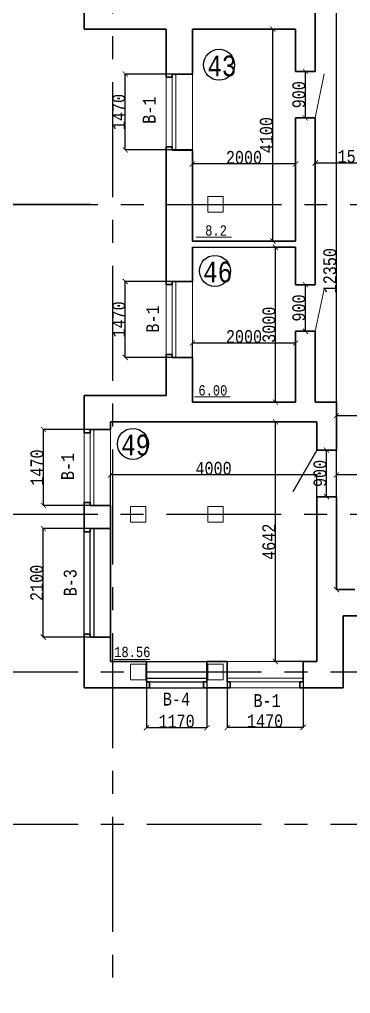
# Model space of a CAD drawing. Header units: millimetres. Extents: x -689206 to 4969298, y -1019800 to 703299.
# Drawn here: x 270572 to 276988, y -82380 to -63522 of the extents above; entities that cross this region are included whole.
import ezdxf

# ---------------------------------------------------------------- set-up
doc = ezdxf.new("R2010")
doc.units = ezdxf.units.MM
doc.linetypes.add('JIS_02_4.0', pattern=[5.5, 4, -1.5])
doc.linetypes.add('осеваяX2', pattern=[101.6, 63.5, -12.7, 12.7, -12.7])
for name, color, linetype, lineweight in [('несущие', 7, 'Continuous', 30), ('ОКНА', 250, 'Continuous', 20), ('ПЕРЕГОРОДКИ', 252, 'Continuous', 9), ('РАЗМЕРЫ', 7, 'Continuous', 9), ('сваи', 7, 'JIS_02_4.0', 30), ('стены', 7, 'Continuous', 20)]:
    doc.layers.add(name, color=color, linetype=linetype, lineweight=lineweight)
doc.layers.add('четотам', color=7, linetype='Continuous')
doc.styles.add('Аннотативный', font='isocteur.ttf', dxfattribs={"width": 0.7, "height": 250})
doc.dimstyles.new('Аннотативный', dxfattribs={"dimscale": 0, "dimtxt": 250, "dimasz": 100, "dimexe": 1.25, "dimexo": 0.625, "dimtad": 1, "dimdec": 0, "dimtxsty": 'Аннотативный', "dimblk": 'ARCHTICK', "dimcen": 2.5, "dimadec": 0, "dimazin": 0, "dimtfac": 1, "dimtdec": 0, "dimtmove": 0, "dimatfit": 3, "dimfxl": 1, "dimarcsym": 0})

# ---------------------------------------------------------------- blocks, each defined once
blk = doc.blocks.new('_ArchTick')
at = {"color": 0, "linetype": 'ByBlock', "const_width": 0.15}
blk.add_lwpolyline([(-0.5, -0.5), (0.5, 0.5)], dxfattribs=at)
blk = doc.blocks.new('*D919')
at = {"layer": 'Defpoints', "color": 0, "lineweight": 30, "transparency": 16777216}
for p in [(275533, -67932), (275923, -67932), (275923, -70932)]:
    blk.add_point(p, dxfattribs=at)
at = {"layer": 'стены', "color": 0, "lineweight": -2, "transparency": 16777216}
for p, q in [((275922, -67932), (275532, -67932)), ((275533, -70932), (275533, -67932)), ((275922, -70932), (275532, -70932))]:
    blk.add_line(p, q, dxfattribs=at)
at = {"layer": 'стены', "color": 0, "lineweight": -2, "transparency": 16777216, "xscale": 100, "yscale": 100, "zscale": 100}
for p, rotation in [((275533, -67932), 90), ((275533, -70932), 270)]:
    blk.add_blockref('_ArchTick', p, dxfattribs=dict(at, rotation=rotation))
at = {"layer": 'стены', "color": 0, "lineweight": 13, "transparency": 16777216, "insert": (275408, -69432), "char_height": 250, "attachment_point": 5, "rotation": 90, "style": 'Аннотативный'}
blk.add_mtext('3000', dxfattribs=at)
blk = doc.blocks.new('*D971')
at = {"layer": 'Defpoints', "color": 0, "lineweight": 30, "transparency": 16777216}
for p in [(275483, -63712), (275923, -63712), (275923, -67812)]:
    blk.add_point(p, dxfattribs=at)
at = {"layer": 'стены', "color": 0, "lineweight": -2, "transparency": 16777216}
for p, q in [((275922, -63712), (275481, -63712)), ((275483, -67812), (275483, -63712)), ((275922, -67812), (275481, -67812))]:
    blk.add_line(p, q, dxfattribs=at)
at = {"layer": 'стены', "color": 0, "lineweight": -2, "transparency": 16777216, "xscale": 100, "yscale": 100, "zscale": 100}
for p, rotation in [((275483, -63712), 90), ((275483, -67812), 270)]:
    blk.add_blockref('_ArchTick', p, dxfattribs=dict(at, rotation=rotation))
at = {"layer": 'стены', "color": 0, "lineweight": 13, "transparency": 16777216, "insert": (275357, -65762), "char_height": 250, "attachment_point": 5, "rotation": 90, "style": 'Аннотативный'}
blk.add_mtext('4100', dxfattribs=at)
blk = doc.blocks.new('*D972')
at = {"layer": 'Defpoints', "color": 0, "lineweight": 30, "transparency": 16777216}
for p in [(273923, -66320), (273923, -67812), (275923, -67812)]:
    blk.add_point(p, dxfattribs=at)
at = {"layer": 'стены', "color": 0, "lineweight": -2, "transparency": 16777216}
for p, q in [((273923, -67812), (273923, -66319)), ((275923, -66320), (273923, -66320)), ((275923, -67812), (275923, -66319))]:
    blk.add_line(p, q, dxfattribs=at)
at = {"layer": 'стены', "color": 0, "lineweight": -2, "transparency": 16777216, "xscale": 100, "yscale": 100, "zscale": 100, "rotation": 180}
blk.add_blockref('_ArchTick', (273923, -66320), dxfattribs=at)
at = {"layer": 'стены', "color": 0, "lineweight": -2, "transparency": 16777216, "xscale": 100, "yscale": 100, "zscale": 100}
blk.add_blockref('_ArchTick', (275923, -66320), dxfattribs=at)
at = {"layer": 'стены', "color": 0, "lineweight": 13, "transparency": 16777216, "insert": (274923, -66194), "char_height": 250, "attachment_point": 5, "style": 'Аннотативный'}
blk.add_mtext('2000', dxfattribs=at)
blk = doc.blocks.new('*D973')
at = {"layer": 'Defpoints', "color": 0, "lineweight": 30, "transparency": 16777216}
for p in [(276303, -66301), (276303, -67672), (277873, -67672)]:
    blk.add_point(p, dxfattribs=at)
at = {"layer": 'стены', "color": 0, "lineweight": -2, "transparency": 16777216}
for p, q in [((276303, -67672), (276303, -66299)), ((277873, -66301), (276303, -66301)), ((277873, -67672), (277873, -66299))]:
    blk.add_line(p, q, dxfattribs=at)
at = {"layer": 'стены', "color": 0, "lineweight": -2, "transparency": 16777216, "xscale": 100, "yscale": 100, "zscale": 100, "rotation": 180}
blk.add_blockref('_ArchTick', (276303, -66301), dxfattribs=at)
at = {"layer": 'стены', "color": 0, "lineweight": -2, "transparency": 16777216, "xscale": 100, "yscale": 100, "zscale": 100}
blk.add_blockref('_ArchTick', (277873, -66301), dxfattribs=at)
at = {"layer": 'стены', "color": 0, "lineweight": 13, "transparency": 16777216, "insert": (277088, -66175), "char_height": 250, "attachment_point": 5, "style": 'Аннотативный'}
blk.add_mtext('1570', dxfattribs=at)
blk = doc.blocks.new('*D974')
at = {"layer": 'Defpoints', "color": 0, "lineweight": 30, "transparency": 16777216}
for p in [(276713, -72339), (276713, -72836), (279623, -72836)]:
    blk.add_point(p, dxfattribs=at)
at = {"layer": 'стены', "color": 0, "lineweight": -2, "transparency": 16777216}
for p, q in [((276713, -72835), (276713, -72338)), ((279623, -72339), (276713, -72339)), ((279623, -72835), (279623, -72338))]:
    blk.add_line(p, q, dxfattribs=at)
at = {"layer": 'стены', "color": 0, "lineweight": -2, "transparency": 16777216, "xscale": 100, "yscale": 100, "zscale": 100, "rotation": 180}
blk.add_blockref('_ArchTick', (276713, -72339), dxfattribs=at)
at = {"layer": 'стены', "color": 0, "lineweight": -2, "transparency": 16777216, "xscale": 100, "yscale": 100, "zscale": 100}
blk.add_blockref('_ArchTick', (279623, -72339), dxfattribs=at)
at = {"layer": 'стены', "color": 0, "lineweight": 25, "transparency": 16777216, "insert": (278168, -72214), "char_height": 250, "attachment_point": 5, "style": 'Аннотативный'}
blk.add_mtext('2910', dxfattribs=at)
blk = doc.blocks.new('*D976')
at = {"layer": 'Defpoints', "color": 0, "lineweight": 30, "transparency": 16777216}
for p in [(276523, -71861), (276523, -71861), (276523, -72761)]:
    blk.add_point(p, dxfattribs=at)
at = {"layer": 'стены', "color": 0, "lineweight": -2, "transparency": 16777216}
for p, q in [((276523, -72761), (276523, -71861)), ((276524, -71861), (276525, -71861)), ((276524, -72761), (276525, -72761))]:
    blk.add_line(p, q, dxfattribs=at)
at = {"layer": 'стены', "color": 0, "lineweight": -2, "transparency": 16777216, "xscale": 100, "yscale": 100, "zscale": 100}
for p, rotation in [((276523, -71861), 90), ((276523, -72761), 270)]:
    blk.add_blockref('_ArchTick', p, dxfattribs=dict(at, rotation=rotation))
at = {"layer": 'стены', "color": 0, "lineweight": 25, "transparency": 16777216, "insert": (276398, -72311), "char_height": 250, "attachment_point": 5, "rotation": 90, "style": 'Аннотативный'}
blk.add_mtext('900', dxfattribs=at)
blk = doc.blocks.new('*D977')
at = {"layer": 'Defpoints', "color": 0, "lineweight": 30, "transparency": 16777216}
for p in [(276713, -71193), (276713, -71572), (282743, -71572)]:
    blk.add_point(p, dxfattribs=at)
at = {"layer": 'стены', "color": 0, "lineweight": -2, "transparency": 16777216}
for p, q in [((276713, -71572), (276713, -71192)), ((282743, -71193), (276713, -71193)), ((282743, -71572), (282743, -71192))]:
    blk.add_line(p, q, dxfattribs=at)
at = {"layer": 'стены', "color": 0, "lineweight": -2, "transparency": 16777216, "xscale": 100, "yscale": 100, "zscale": 100, "rotation": 180}
blk.add_blockref('_ArchTick', (276713, -71193), dxfattribs=at)
at = {"layer": 'стены', "color": 0, "lineweight": -2, "transparency": 16777216, "xscale": 100, "yscale": 100, "zscale": 100}
blk.add_blockref('_ArchTick', (282743, -71193), dxfattribs=at)
at = {"layer": 'стены', "color": 0, "lineweight": 13, "transparency": 16777216, "insert": (279728, -71067), "char_height": 250, "attachment_point": 5, "style": 'Аннотативный'}
blk.add_mtext('6030', dxfattribs=at)
blk = doc.blocks.new('*D980')
at = {"layer": 'Defpoints', "color": 0, "lineweight": 30, "transparency": 16777216}
for p in [(276713, -62212), (276892, -62212), (276892, -74559)]:
    blk.add_point(p, dxfattribs=at)
at = {"layer": 'РАЗМЕРЫ', "color": 0, "lineweight": -2, "transparency": 16777216}
for p, q in [((276892, -62212), (276712, -62212)), ((276713, -74559), (276713, -62212)), ((276892, -74559), (276712, -74559))]:
    blk.add_line(p, q, dxfattribs=at)
at = {"layer": 'РАЗМЕРЫ', "color": 0, "lineweight": -2, "transparency": 16777216, "xscale": 100, "yscale": 100, "zscale": 100}
for p, rotation in [((276713, -62212), 90), ((276713, -74559), 270)]:
    blk.add_blockref('_ArchTick', p, dxfattribs=dict(at, rotation=rotation))
at = {"layer": 'РАЗМЕРЫ', "color": 0, "transparency": 16777216, "insert": (276588, -68386), "char_height": 250, "attachment_point": 5, "rotation": 90, "style": 'Аннотативный'}
blk.add_mtext('12350', dxfattribs=at)
blk = doc.blocks.new('*D995')
at = {"layer": 'Defpoints', "color": 0, "linetype": 'ByBlock', "lineweight": 30, "transparency": 16777216}
for p in [(274597, -75954), (276067, -75954), (274597, -77229)]:
    blk.add_point(p, dxfattribs=at)
at = {"layer": 'РАЗМЕРЫ', "color": 0, "linetype": 'ByBlock', "lineweight": -2, "transparency": 16777216}
for p, q in [((274597, -75955), (274597, -77230)), ((276067, -75955), (276067, -77230)), ((276067, -77229), (274597, -77229))]:
    blk.add_line(p, q, dxfattribs=at)
at = {"layer": 'РАЗМЕРЫ', "color": 0, "linetype": 'ByBlock', "lineweight": -2, "transparency": 16777216, "xscale": 100, "yscale": 100, "zscale": 100, "rotation": 180}
blk.add_blockref('_ArchTick', (274597, -77229), dxfattribs=at)
at = {"layer": 'РАЗМЕРЫ', "color": 0, "linetype": 'ByBlock', "lineweight": -2, "transparency": 16777216, "xscale": 100, "yscale": 100, "zscale": 100}
blk.add_blockref('_ArchTick', (276067, -77229), dxfattribs=at)
at = {"layer": 'РАЗМЕРЫ', "color": 0, "linetype": 'ByBlock', "lineweight": 13, "transparency": 16777216, "insert": (275332, -77103), "char_height": 250, "attachment_point": 5, "style": 'Аннотативный'}
blk.add_mtext('1470', dxfattribs=at)
blk = doc.blocks.new('*D996')
at = {"layer": 'Defpoints', "color": 0, "linetype": 'ByBlock', "lineweight": 30, "transparency": 16777216}
for p in [(273032, -75954), (274202, -75954), (273032, -77235)]:
    blk.add_point(p, dxfattribs=at)
at = {"layer": 'РАЗМЕРЫ', "color": 0, "linetype": 'ByBlock', "lineweight": -2, "transparency": 16777216}
for p, q in [((273032, -75955), (273032, -77237)), ((274202, -75955), (274202, -77237)), ((274202, -77235), (273032, -77235))]:
    blk.add_line(p, q, dxfattribs=at)
at = {"layer": 'РАЗМЕРЫ', "color": 0, "linetype": 'ByBlock', "lineweight": -2, "transparency": 16777216, "xscale": 100, "yscale": 100, "zscale": 100, "rotation": 180}
blk.add_blockref('_ArchTick', (273032, -77235), dxfattribs=at)
at = {"layer": 'РАЗМЕРЫ', "color": 0, "linetype": 'ByBlock', "lineweight": -2, "transparency": 16777216, "xscale": 100, "yscale": 100, "zscale": 100}
blk.add_blockref('_ArchTick', (274202, -77235), dxfattribs=at)
at = {"layer": 'РАЗМЕРЫ', "color": 0, "linetype": 'ByBlock', "lineweight": 13, "transparency": 16777216, "insert": (273617, -77110), "char_height": 250, "attachment_point": 5, "style": 'Аннотативный'}
blk.add_mtext('1170', dxfattribs=at)
blk = doc.blocks.new('*D997')
at = {"layer": 'Defpoints', "color": 0, "linetype": 'ByBlock', "lineweight": 30, "transparency": 16777216}
for p in [(271033, -73380), (272333, -73380), (272333, -75480)]:
    blk.add_point(p, dxfattribs=at)
at = {"layer": 'РАЗМЕРЫ', "color": 0, "linetype": 'ByBlock', "lineweight": -2, "transparency": 16777216}
for p, q in [((272333, -73380), (271032, -73380)), ((271033, -75480), (271033, -73380)), ((272333, -75480), (271032, -75480))]:
    blk.add_line(p, q, dxfattribs=at)
at = {"layer": 'РАЗМЕРЫ', "color": 0, "linetype": 'ByBlock', "lineweight": -2, "transparency": 16777216, "xscale": 100, "yscale": 100, "zscale": 100}
for p, rotation in [((271033, -73380), 90), ((271033, -75480), 270)]:
    blk.add_blockref('_ArchTick', p, dxfattribs=dict(at, rotation=rotation))
at = {"layer": 'РАЗМЕРЫ', "color": 0, "linetype": 'ByBlock', "lineweight": 13, "transparency": 16777216, "insert": (270908, -74430), "char_height": 250, "attachment_point": 5, "rotation": 90, "style": 'Аннотативный'}
blk.add_mtext('2100', dxfattribs=at)
blk = doc.blocks.new('*D998')
at = {"layer": 'Defpoints', "color": 0, "linetype": 'ByBlock', "lineweight": 30, "transparency": 16777216}
for p in [(271038, -71462), (272333, -71462), (272333, -72932)]:
    blk.add_point(p, dxfattribs=at)
at = {"layer": 'РАЗМЕРЫ', "color": 0, "linetype": 'ByBlock', "lineweight": -2, "transparency": 16777216}
for p, q in [((272333, -71462), (271037, -71462)), ((271038, -72932), (271038, -71462)), ((272333, -72932), (271037, -72932))]:
    blk.add_line(p, q, dxfattribs=at)
at = {"layer": 'РАЗМЕРЫ', "color": 0, "linetype": 'ByBlock', "lineweight": -2, "transparency": 16777216, "xscale": 100, "yscale": 100, "zscale": 100}
for p, rotation in [((271038, -71462), 90), ((271038, -72932), 270)]:
    blk.add_blockref('_ArchTick', p, dxfattribs=dict(at, rotation=rotation))
at = {"layer": 'РАЗМЕРЫ', "color": 0, "linetype": 'ByBlock', "lineweight": 13, "transparency": 16777216, "insert": (270912, -72197), "char_height": 250, "attachment_point": 5, "rotation": 90, "style": 'Аннотативный'}
blk.add_mtext('1470', dxfattribs=at)
blk = doc.blocks.new('*D1001')
at = {"layer": 'Defpoints', "color": 0, "linetype": 'ByBlock', "lineweight": 30, "transparency": 16777216}
for p in [(275532, -71312), (276333, -71312), (276333, -75954)]:
    blk.add_point(p, dxfattribs=at)
at = {"layer": 'РАЗМЕРЫ', "color": 0, "linetype": 'ByBlock', "lineweight": -2, "transparency": 16777216}
for p, q in [((276333, -71312), (275531, -71312)), ((275532, -75954), (275532, -71312)), ((276333, -75954), (275531, -75954))]:
    blk.add_line(p, q, dxfattribs=at)
at = {"layer": 'РАЗМЕРЫ', "color": 0, "linetype": 'ByBlock', "lineweight": -2, "transparency": 16777216, "xscale": 100, "yscale": 100, "zscale": 100}
for p, rotation in [((275532, -71312), 90), ((275532, -75954), 270)]:
    blk.add_blockref('_ArchTick', p, dxfattribs=dict(at, rotation=rotation))
at = {"layer": 'РАЗМЕРЫ', "color": 0, "linetype": 'ByBlock', "lineweight": 13, "transparency": 16777216, "insert": (275406, -73633), "char_height": 250, "attachment_point": 5, "rotation": 90, "style": 'Аннотативный'}
blk.add_mtext('4642', dxfattribs=at)
blk = doc.blocks.new('*D1002')
at = {"layer": 'Defpoints', "color": 0, "linetype": 'ByBlock', "lineweight": 30, "transparency": 16777216}
for p in [(272333, -72339), (272333, -75954), (276333, -75954)]:
    blk.add_point(p, dxfattribs=at)
at = {"layer": 'РАЗМЕРЫ', "color": 0, "linetype": 'ByBlock', "lineweight": -2, "transparency": 16777216}
for p, q in [((272333, -75954), (272333, -72338)), ((276333, -72339), (272333, -72339)), ((276333, -75954), (276333, -72338))]:
    blk.add_line(p, q, dxfattribs=at)
at = {"layer": 'РАЗМЕРЫ', "color": 0, "linetype": 'ByBlock', "lineweight": -2, "transparency": 16777216, "xscale": 100, "yscale": 100, "zscale": 100, "rotation": 180}
blk.add_blockref('_ArchTick', (272333, -72339), dxfattribs=at)
at = {"layer": 'РАЗМЕРЫ', "color": 0, "linetype": 'ByBlock', "lineweight": -2, "transparency": 16777216, "xscale": 100, "yscale": 100, "zscale": 100}
blk.add_blockref('_ArchTick', (276333, -72339), dxfattribs=at)
at = {"layer": 'РАЗМЕРЫ', "color": 0, "linetype": 'ByBlock', "lineweight": 13, "transparency": 16777216, "insert": (274333, -72214), "char_height": 250, "attachment_point": 5, "style": 'Аннотативный'}
blk.add_mtext('4000', dxfattribs=at)
blk = doc.blocks.new('*D1003')
at = {"layer": 'Defpoints', "color": 0, "linetype": 'ByBlock', "lineweight": 30, "transparency": 16777216}
for p in [(272623, -68595), (273923, -68595), (273923, -70065)]:
    blk.add_point(p, dxfattribs=at)
at = {"layer": 'РАЗМЕРЫ', "color": 0, "linetype": 'ByBlock', "lineweight": -2, "transparency": 16777216}
for p, q in [((273922, -68595), (272621, -68595)), ((272623, -70065), (272623, -68595)), ((273922, -70065), (272621, -70065))]:
    blk.add_line(p, q, dxfattribs=at)
at = {"layer": 'РАЗМЕРЫ', "color": 0, "linetype": 'ByBlock', "lineweight": -2, "transparency": 16777216, "xscale": 100, "yscale": 100, "zscale": 100}
for p, rotation in [((272623, -68595), 90), ((272623, -70065), 270)]:
    blk.add_blockref('_ArchTick', p, dxfattribs=dict(at, rotation=rotation))
at = {"layer": 'РАЗМЕРЫ', "color": 0, "linetype": 'ByBlock', "lineweight": 13, "transparency": 16777216, "insert": (272497, -69330), "char_height": 250, "attachment_point": 5, "rotation": 90, "style": 'Аннотативный'}
blk.add_mtext('1470', dxfattribs=at)
blk = doc.blocks.new('*D1004')
at = {"layer": 'Defpoints', "color": 0, "linetype": 'ByBlock', "lineweight": 30, "transparency": 16777216}
for p in [(273923, -69787), (273923, -70932), (275923, -70932)]:
    blk.add_point(p, dxfattribs=at)
at = {"layer": 'РАЗМЕРЫ', "color": 0, "linetype": 'ByBlock', "lineweight": -2, "transparency": 16777216}
for p, q in [((273923, -70932), (273923, -69786)), ((275923, -69787), (273923, -69787)), ((275923, -70932), (275923, -69786))]:
    blk.add_line(p, q, dxfattribs=at)
at = {"layer": 'РАЗМЕРЫ', "color": 0, "linetype": 'ByBlock', "lineweight": -2, "transparency": 16777216, "xscale": 100, "yscale": 100, "zscale": 100, "rotation": 180}
blk.add_blockref('_ArchTick', (273923, -69787), dxfattribs=at)
at = {"layer": 'РАЗМЕРЫ', "color": 0, "linetype": 'ByBlock', "lineweight": -2, "transparency": 16777216, "xscale": 100, "yscale": 100, "zscale": 100}
blk.add_blockref('_ArchTick', (275923, -69787), dxfattribs=at)
at = {"layer": 'РАЗМЕРЫ', "color": 0, "linetype": 'ByBlock', "lineweight": 13, "transparency": 16777216, "insert": (274923, -69662), "char_height": 250, "attachment_point": 5, "style": 'Аннотативный'}
blk.add_mtext('2000', dxfattribs=at)
blk = doc.blocks.new('*D1005')
at = {"layer": 'Defpoints', "color": 0, "linetype": 'ByBlock', "lineweight": 30, "transparency": 16777216}
for p in [(272623, -64579), (273923, -64579), (273923, -66049)]:
    blk.add_point(p, dxfattribs=at)
at = {"layer": 'РАЗМЕРЫ', "color": 0, "linetype": 'ByBlock', "lineweight": -2, "transparency": 16777216}
for p, q in [((273922, -64579), (272621, -64579)), ((272623, -66049), (272623, -64579)), ((273922, -66049), (272621, -66049))]:
    blk.add_line(p, q, dxfattribs=at)
at = {"layer": 'РАЗМЕРЫ', "color": 0, "linetype": 'ByBlock', "lineweight": -2, "transparency": 16777216, "xscale": 100, "yscale": 100, "zscale": 100}
for p, rotation in [((272623, -64579), 90), ((272623, -66049), 270)]:
    blk.add_blockref('_ArchTick', p, dxfattribs=dict(at, rotation=rotation))
at = {"layer": 'РАЗМЕРЫ', "color": 0, "linetype": 'ByBlock', "lineweight": 13, "transparency": 16777216, "insert": (272497, -65314), "char_height": 250, "attachment_point": 5, "rotation": 90, "style": 'Аннотативный'}
blk.add_mtext('1470', dxfattribs=at)
blk = doc.blocks.new('*D1052')
at = {"layer": 'Defpoints', "color": 0, "linetype": 'ByBlock', "lineweight": 30, "transparency": 16777216}
for p in [(276113, -64529), (276113, -64529), (276113, -65429)]:
    blk.add_point(p, dxfattribs=at)
at = {"layer": 'ПЕРЕГОРОДКИ', "color": 0, "linetype": 'ByBlock', "lineweight": -2, "transparency": 16777216}
for p, q in [((276113, -64529), (276114, -64529)), ((276113, -65429), (276113, -64529)), ((276113, -65429), (276114, -65429))]:
    blk.add_line(p, q, dxfattribs=at)
at = {"layer": 'ПЕРЕГОРОДКИ', "color": 0, "linetype": 'ByBlock', "lineweight": -2, "transparency": 16777216, "xscale": 100, "yscale": 100, "zscale": 100}
for p, rotation in [((276113, -64529), 90), ((276113, -65429), 270)]:
    blk.add_blockref('_ArchTick', p, dxfattribs=dict(at, rotation=rotation))
at = {"layer": 'ПЕРЕГОРОДКИ', "color": 0, "linetype": 'ByBlock', "lineweight": 13, "transparency": 16777216, "insert": (275987, -64979), "char_height": 250, "attachment_point": 5, "rotation": 90, "style": 'Аннотативный'}
blk.add_mtext('900', dxfattribs=at)
blk = doc.blocks.new('*D1053')
at = {"layer": 'Defpoints', "color": 0, "linetype": 'ByBlock', "lineweight": 30, "transparency": 16777216}
for p in [(276113, -68658), (276113, -68658), (276113, -69558)]:
    blk.add_point(p, dxfattribs=at)
at = {"layer": 'ПЕРЕГОРОДКИ', "color": 0, "linetype": 'ByBlock', "lineweight": -2, "transparency": 16777216}
for p, q in [((276113, -68658), (276114, -68658)), ((276113, -69558), (276113, -68658)), ((276113, -69558), (276114, -69558))]:
    blk.add_line(p, q, dxfattribs=at)
at = {"layer": 'ПЕРЕГОРОДКИ', "color": 0, "linetype": 'ByBlock', "lineweight": -2, "transparency": 16777216, "xscale": 100, "yscale": 100, "zscale": 100}
for p, rotation in [((276113, -68658), 90), ((276113, -69558), 270)]:
    blk.add_blockref('_ArchTick', p, dxfattribs=dict(at, rotation=rotation))
at = {"layer": 'ПЕРЕГОРОДКИ', "color": 0, "linetype": 'ByBlock', "lineweight": 13, "transparency": 16777216, "insert": (275987, -69108), "char_height": 250, "attachment_point": 5, "rotation": 90, "style": 'Аннотативный'}
blk.add_mtext('900', dxfattribs=at)
blk = doc.blocks.new('*D1415')
at = {"layer": 'Defpoints', "color": 0, "linetype": 'ByBlock', "lineweight": 20, "ltscale": 35, "transparency": 16777216}
for p in [(269041, -67102), (271955, -67102), (268373, -73102)]:
    blk.add_point(p, dxfattribs=at)
at = {"layer": 'сваи', "color": 0, "linetype": 'ByBlock', "lineweight": -2, "ltscale": 35, "transparency": 16777216}
for p, q in [((271955, -67102), (269040, -67102)), ((269041, -73102), (269041, -67102)), ((268373, -73102), (269043, -73102))]:
    blk.add_line(p, q, dxfattribs=at)
at = {"layer": 'сваи', "color": 0, "linetype": 'ByBlock', "lineweight": -2, "ltscale": 35, "transparency": 16777216, "xscale": 100, "yscale": 100, "zscale": 100}
for p, rotation in [((269041, -67102), 90), ((269041, -73102), 270)]:
    blk.add_blockref('_ArchTick', p, dxfattribs=dict(at, rotation=rotation))
at = {"layer": 'сваи', "color": 0, "linetype": 'ByBlock', "lineweight": 20, "ltscale": 35, "transparency": 16777216, "insert": (268916, -70102), "char_height": 250, "attachment_point": 5, "rotation": 90, "style": 'Аннотативный'}
blk.add_mtext('6000', dxfattribs=at)

msp = doc.modelspace()

# ---------------------------------------------------------------- linework, layer by layer
at = {"layer": 'несущие', "color": 0}
for p, q in [((271943.4, -73439.7), (271823.4, -73439.7)), ((272333.4, -73379.7), (271943.4, -73379.7)), ((271943.4, -73379.7), (271943.4, -73439.7)), ((276067.3, -75954.3), (276333.4, -75954.3)), ((276007.3, -76464.3), (276843.4, -76464.3))]:
    msp.add_line(p, q, dxfattribs=at)
at = {"layer": 'несущие', "lineweight": 30}
for p, q in [((271943.4, -75419.7), (271823.4, -75419.7)), ((271943.4, -75479.7), (271943.4, -75419.7)), ((271943.4, -75479.7), (272333.4, -75479.7)), ((272333.4, -75954.3), (273031.6, -75954.3)), ((273031.6, -75954.3), (273031.6, -76344.3)), ((274201.6, -75954.3), (274597.3, -75954.3)), ((274597.3, -75954.3), (274597.3, -76344.3)), ((272333.4, -76464.3), (271823.4, -76464.3)), ((272333.4, -76464.3), (273091.6, -76464.3)), ((274141.6, -76464.3), (274657.3, -76464.3))]:
    msp.add_line(p, q, dxfattribs=at)
at = {"layer": 'ОКНА'}
for p, q in [((273532.7, -65989.2), (273532.7, -64639.2)), ((273602.7, -64579.2), (273602.7, -66049.2)), ((273602.7, -68595.3), (273602.7, -70065.3)), ((272013.4, -71462.2), (272013.4, -72932.2)), ((271943.4, -72872.2), (271943.4, -71522.2)), ((274597.3, -76274.3), (276067.3, -76274.3)), ((274657.3, -76344.3), (276007.3, -76344.3))]:
    msp.add_line(p, q, dxfattribs=at)
at = {"layer": 'ОКНА', "lineweight": 13}
msp.add_line((273532.7, -70005.3), (273532.7, -68655.3), dxfattribs=at)
at = {"layer": 'ОКНА', "lineweight": 25}
for p, q in [((271943.4, -75419.7), (271943.4, -73439.7)), ((272013.4, -73379.7), (272013.4, -75479.7)), ((272333.4, -73379.7), (272333.4, -75479.7)), ((273031.6, -75954.3), (274201.6, -75954.3)), ((273031.6, -76274.3), (274201.6, -76274.3)), ((273091.6, -76344.3), (274141.6, -76344.3)), ((273091.6, -76464.3), (274141.6, -76464.3))]:
    msp.add_line(p, q, dxfattribs=at)
at = {"layer": 'ОКНА', "color": 0}
for p, q in [((274597.3, -75954.3), (276067.3, -75954.3)), ((274657.3, -76464.3), (276007.3, -76464.3))]:
    msp.add_line(p, q, dxfattribs=at)
at = {"layer": 'ПЕРЕГОРОДКИ', "color": 18, "linetype": 'ByBlock', "lineweight": 20, "true_color": 0x000000}
for p, q in [((276302.7, -65428.5), (276479.4, -64575.1)), ((276302.7, -69558.4), (276473.7, -68743))]:
    msp.add_line(p, q, dxfattribs=at)
at = {"layer": 'ПЕРЕГОРОДКИ', "color": 18, "linetype": 'ByBlock', "lineweight": 30, "true_color": 0x000000}
for p, q in [((275922.7, -68658.4), (276302.7, -68658.4)), ((276302.7, -69558.4), (275922.7, -69558.4)), ((276302.7, -69558.4), (276302.7, -69837.1))]:
    msp.add_line(p, q, dxfattribs=at)
at = {"layer": 'РАЗМЕРЫ', "color": 0, "lineweight": 30}
for p, q in [((273532.7, -64639.2), (273412.7, -64639.2)), ((273532.7, -64579.2), (273532.7, -64639.2)), ((273532.7, -64579.2), (273922.7, -64579.2)), ((273532.7, -65989.2), (273412.7, -65989.2)), ((273532.7, -66049.2), (273532.7, -65989.2)), ((273532.7, -66049.2), (273922.7, -66049.2)), ((273532.7, -68595.3), (273532.7, -68655.3)), ((273532.7, -68595.3), (273922.7, -68595.3)), ((273532.7, -68655.3), (273412.7, -68655.3))]:
    msp.add_line(p, q, dxfattribs=at)
at = {"layer": 'РАЗМЕРЫ'}
for p, q in [((273412.7, -65989.2), (273412.7, -64639.2)), ((273922.7, -66049.2), (273922.7, -64579.2)), ((273994.6, -67734.9), (274683.8, -67734.9)), ((273922.7, -70065.3), (273922.7, -68595.3)), ((273412.7, -70005.3), (273412.7, -68655.3)), ((272333.4, -72932.2), (272333.4, -71462.2)), ((271823.4, -72872.2), (271823.4, -71522.2)), ((272409.3, -75913.2), (273098.5, -75913.2))]:
    msp.add_line(p, q, dxfattribs=at)
at = {"layer": 'РАЗМЕРЫ', "color": 18, "linetype": 'ByBlock', "lineweight": 30, "true_color": 0x000000}
for p, q in [((276302.7, -64528.5), (275922.7, -64528.5)), ((275922.7, -65428.5), (276302.7, -65428.5))]:
    msp.add_line(p, q, dxfattribs=at)
at = {"layer": 'РАЗМЕРЫ', "lineweight": 30}
for p, q in [((273532.7, -70005.3), (273412.7, -70005.3)), ((273532.7, -70065.3), (273532.7, -70005.3)), ((273532.7, -70065.3), (273922.7, -70065.3)), ((271943.4, -71462.2), (271943.4, -71522.2)), ((271943.4, -71462.2), (272333.4, -71462.2)), ((271943.4, -71522.2), (271823.4, -71522.2)), ((271943.4, -72872.2), (271823.4, -72872.2)), ((271943.4, -72932.2), (271943.4, -72872.2)), ((271943.4, -72932.2), (272333.4, -72932.2)), ((273031.6, -76344.3), (273091.6, -76344.3)), ((273091.6, -76344.3), (273091.6, -76464.3)), ((274201.6, -76344.3), (274141.6, -76344.3)), ((274141.6, -76344.3), (274141.6, -76464.3)), ((274597.3, -76344.3), (274657.3, -76344.3)), ((274657.3, -76344.3), (274657.3, -76464.3)), ((276067.3, -76344.3), (276007.3, -76344.3)), ((276007.3, -76344.3), (276007.3, -76464.3))]:
    msp.add_line(p, q, dxfattribs=at)
at = {"layer": 'РАЗМЕРЫ', "color": 18, "true_color": 0x000000}
msp.add_line((273966.3, -70829.5), (274655.5, -70829.5), dxfattribs=at)
at = {"layer": 'РАЗМЕРЫ', "lineweight": 25}
msp.add_line((271823.4, -75419.7), (271823.4, -73439.7), dxfattribs=at)
at = {"layer": 'стены', "linetype": 'осеваяX2', "lineweight": 25, "ltscale": 35}
for p, q in [((272372.7, -46956.8), (272372.7, -90460)), ((266313.8, -67102.3), (328372.7, -67102.3)), ((266310, -73102.3), (328372.7, -73102.3)), ((262372.7, -76154.3), (328372.7, -76154.3)), ((262372.7, -79102.3), (328372.7, -79102.3))]:
    msp.add_line(p, q, dxfattribs=at)
at = {"layer": 'стены', "lineweight": 30}
for p, q in [((271823.4, -61285.5), (271823.4, -63712.3)), ((276302.7, -64528.5), (276302.7, -63332.3)), ((272333.4, -63712.3), (271823.4, -63712.3)), ((272333.4, -63712.3), (273412.7, -63712.3)), ((273412.7, -64639.2), (273412.7, -63712.3)), ((273922.7, -63712.3), (274635.7, -63712.3)), ((275922.7, -63712.3), (273922.7, -63712.3)), ((273922.7, -63712.3), (273922.7, -64579.2)), ((276302.7, -68658.4), (276302.7, -65428.5)), ((273412.7, -68655.3), (273412.7, -65989.2)), ((273922.7, -66049.2), (273922.7, -67812.3)), ((273922.7, -67932.3), (273922.7, -68595.3)), ((275922.7, -67932.3), (275922.7, -68658.4)), ((275922.7, -69558.4), (275922.7, -70932.3)), ((276302.7, -70932.3), (276302.7, -69558.4)), ((273412.7, -70802.3), (273412.7, -70005.3)), ((273922.7, -70932.3), (273922.7, -70065.3)), ((273922.7, -70932.3), (273922.7, -70065.3)), ((271823.4, -71522.2), (271823.4, -70802.3)), ((271823.4, -70802.3), (273412.7, -70802.3)), ((273922.7, -70932.3), (274635.7, -70932.3)), ((274635.7, -70932.3), (273922.7, -70932.3)), ((274635.7, -70932.3), (275922.7, -70932.3)), ((276302.7, -70932.3), (276713.4, -70932.3)), ((276713.4, -71860.9), (276713.4, -70932.3)), ((272333.4, -71462.2), (272333.4, -71312.3)), ((272333.4, -71312.3), (274635.7, -71312.3)), ((274635.7, -71312.3), (276333.4, -71312.3)), ((276333.4, -71860.9), (276333.4, -71312.3)), ((276713.4, -71860.9), (276333.4, -71860.9)), ((276333.4, -75954.3), (276333.4, -72760.9)), ((276333.4, -72760.9), (276713.4, -72760.9)), ((276713.4, -74559.5), (276713.4, -72760.9)), ((271823.4, -73439.7), (271823.4, -72872.2)), ((272333.4, -73379.7), (272333.4, -72932.2)), ((276713.4, -74559.5), (277071.3, -74559.5)), ((277131.3, -75069.5), (276843.4, -75069.5)), ((276843.4, -76464.3), (276843.4, -75069.5)), ((271823.4, -76464.3), (271823.4, -75419.7)), ((272333.4, -75954.3), (272333.4, -75479.7)), ((274201.6, -75954.3), (274201.6, -76344.3))]:
    msp.add_line(p, q, dxfattribs=at)
at = {"layer": 'стены', "lineweight": 25}
for p, q in [((275922.7, -63712.3), (274635.7, -63712.3)), ((275922.7, -67812.3), (273922.7, -67812.3)), ((273922.7, -67812.3), (275922.7, -67812.3)), ((273922.7, -68595.3), (273922.7, -67932.3)), ((273922.7, -67932.3), (275922.7, -67932.3))]:
    msp.add_line(p, q, dxfattribs=at)
at = {"layer": 'стены', "color": 7, "lineweight": 30, "true_color": 0xffffff}
for p, q in [((275922.7, -64528.5), (275922.7, -63712.3)), ((275922.7, -67812.3), (275922.7, -65428.5))]:
    msp.add_line(p, q, dxfattribs=at)
at = {"layer": 'стены', "color": 18, "lineweight": 30, "true_color": 0x000000}
for p, q in [((275922.7, -64528.5), (275922.7, -63712.3)), ((275922.7, -67812.3), (275922.7, -65428.5)), ((276067.3, -75954.3), (276067.3, -76344.3))]:
    msp.add_line(p, q, dxfattribs=at)
at = {"layer": 'стены', "color": 7, "lineweight": 25, "true_color": 0xffffff}
msp.add_line((276333.4, -71860.9), (275868.4, -72666.2), dxfattribs=at)
at = {"layer": 'стены', "lineweight": 20}
for points in [[(274222.7, -66952.3), (274522.7, -66952.3), (274522.7, -67252.3), (274222.7, -67252.3)], [(272722.7, -72952.3), (273022.7, -72952.3), (273022.7, -73252.3), (272722.7, -73252.3)], [(274222.7, -72952.3), (274522.7, -72952.3), (274522.7, -73252.3), (274222.7, -73252.3)], [(272722.7, -76004.3), (273022.7, -76004.3), (273022.7, -76304.3), (272722.7, -76304.3)], [(274222.7, -76004.3), (274522.7, -76004.3), (274522.7, -76304.3), (274222.7, -76304.3)]]:
    msp.add_lwpolyline(points, close=True, dxfattribs=at)
at = {"layer": 'четотам'}
for centre in [(274440, -64400), (274360, -68390), (272770, -71740)]:
    msp.add_circle(centre, 300, dxfattribs=at)

# ---------------------------------------------------------------- texts
at = {"layer": 'РАЗМЕРЫ', "lineweight": 20, "ltscale": 150, "attachment_point": 1, "style": 'Аннотативный'}
for s, insert, char_height, width in [('43', (274212, -64220.1), 401.1, 1460), ('46', (274132, -68210.1), 401.1, 1460), ('49', (272542, -71560.1), 401.1, 1460), ('В-4', (273350.9, -76554.5), 250, 922.913), ('В-1', (275106.9, -76583.1), 250, 922.913)]:
    msp.add_mtext(s, dxfattribs=dict(at, insert=insert, char_height=char_height, width=width))
at = {"layer": 'РАЗМЕРЫ', "lineweight": 20, "ltscale": 150, "char_height": 250, "width": 922.913, "attachment_point": 1, "rotation": 90, "style": 'Аннотативный'}
for s, insert in [('В-1', (272960, -65540)), ('В-1', (273028.2, -69585.2)), ('В-1', (271380, -72440)), ('В-3', (271430, -74690))]:
    msp.add_mtext(s, dxfattribs=dict(at, insert=insert))
at = {"layer": 'РАЗМЕРЫ', "char_height": 200, "width": 656.117, "attachment_point": 1, "style": 'Аннотативный'}
for s, insert in [('8.2', (274171.2, -67507.8)), ('18.56', (272407.9, -75667.7))]:
    msp.add_mtext(s, dxfattribs=dict(at, insert=insert))
at = {"layer": 'РАЗМЕРЫ', "color": 18, "true_color": 0x000000, "insert": (274039.8, -70602.5), "char_height": 200, "width": 656.117, "attachment_point": 1, "style": 'Аннотативный'}
msp.add_mtext('6.00', dxfattribs=at)

# ---------------------------------------------------------------- dimensions: what is measured, and where the dimension line sits
at = {"layer": 'ПЕРЕГОРОДКИ', "color": 18, "linetype": 'ByBlock', "lineweight": 13, "true_color": 0x000000}
for base, p1, p2, picture, middle in [((276112.7, -64528.5), (276112.7, -65428.5), (276112.7, -64528.5), '*D1052', (275987.1, -64978.5)), ((276112.7, -68658.4), (276112.7, -69558.4), (276112.7, -68658.4), '*D1053', (275987.1, -69108.4))]:
    dim = msp.add_linear_dim(base=base, p1=p1, p2=p2, angle=90, dimstyle='Аннотативный', dxfattribs=at)
    dim.commit()
    dim.dimension.update_dxf_attribs({"geometry": picture, "text_midpoint": middle})
at = {"layer": 'РАЗМЕРЫ'}
dim = msp.add_linear_dim(base=(276713.4, -62212.3), p1=(276892.3, -74559.5), p2=(276892.3, -62212.3), angle=90, text='12350', dimstyle='Аннотативный', dxfattribs=at)
dim.commit()
dim.dimension.update_dxf_attribs({"geometry": '*D980', "text_midpoint": (276587.7, -68385.9)})
at = {"layer": 'РАЗМЕРЫ', "color": 18, "linetype": 'ByBlock', "lineweight": 13, "true_color": 0x000000}
for base, p1, p2, picture, middle in [((272622.7, -64579.2), (273922.7, -66049.2), (273922.7, -64579.2), '*D1005', (272497.1, -65314.2)), ((272622.7, -68595.3), (273922.7, -70065.3), (273922.7, -68595.3), '*D1003', (272497.1, -69330.3)), ((275532.1, -71312.3), (276333.4, -75954.3), (276333.4, -71312.3), '*D1001', (275406.5, -73633.3)), ((271037.9, -71462.2), (272333.4, -72932.2), (272333.4, -71462.2), '*D998', (270912.3, -72197.2)), ((271033.4, -73379.7), (272333.4, -75479.7), (272333.4, -73379.7), '*D997', (270907.7, -74429.7))]:
    dim = msp.add_linear_dim(base=base, p1=p1, p2=p2, angle=90, dimstyle='Аннотативный', dxfattribs=at)
    dim.commit()
    dim.dimension.update_dxf_attribs({"geometry": picture, "text_midpoint": middle})
for base, p1, p2, picture, middle in [((273922.7, -69787.3), (275922.7, -70932.3), (273922.7, -70932.3), '*D1004', (274922.7, -69661.6)), ((272333.4, -72339.3), (276333.4, -75954.3), (272333.4, -75954.3), '*D1002', (274333.4, -72213.7)), ((273031.6, -77235.5), (274201.6, -75954.3), (273031.6, -75954.3), '*D996', (273616.6, -77109.8)), ((274597.3, -77229), (276067.3, -75954.3), (274597.3, -75954.3), '*D995', (275332.3, -77103.4))]:
    dim = msp.add_linear_dim(base=base, p1=p1, p2=p2, dimstyle='Аннотативный', dxfattribs=at)
    dim.commit()
    dim.dimension.update_dxf_attribs({"geometry": picture, "text_midpoint": middle})
at = {"layer": 'сваи', "linetype": 'ByBlock', "lineweight": 20, "ltscale": 35}
dim = msp.add_linear_dim(base=(269041.3, -67102.3), p1=(268372.7, -73102.3), p2=(271955.5, -67102.3), angle=90, dimstyle='Аннотативный', dxfattribs=at)
dim.commit()
dim.dimension.update_dxf_attribs({"geometry": '*D1415', "text_midpoint": (268915.6, -70102.3)})
at = {"layer": 'стены', "lineweight": 13}
dim = msp.add_linear_dim(base=(275482.7, -63712.3), p1=(275922.7, -67812.3), p2=(275922.7, -63712.3), angle=90, dimstyle='Аннотативный', dxfattribs=at)
dim.commit()
dim.dimension.update_dxf_attribs({"geometry": '*D971', "text_midpoint": (275482.7, -65762.3), "dimtype": 160})
dim = msp.add_linear_dim(base=(273922.7, -66320), p1=(275922.7, -67812.3), p2=(273922.7, -67812.3), dimstyle='Аннотативный', dxfattribs=at)
dim.commit()
dim.dimension.update_dxf_attribs({"geometry": '*D972', "text_midpoint": (274922.7, -66194.3)})
dim = msp.add_linear_dim(base=(276302.7, -66300.6), p1=(277872.7, -67672.3), p2=(276302.7, -67672.3), dimstyle='Аннотативный', dxfattribs=at)
dim.commit()
dim.dimension.update_dxf_attribs({"geometry": '*D973', "text_midpoint": (277087.7, -66300.6), "dimtype": 160})
dim = msp.add_linear_dim(base=(275533.4, -67932.3), p1=(275922.7, -70932.3), p2=(275922.7, -67932.3), angle=90, dimstyle='Аннотативный', dxfattribs=at)
dim.commit()
dim.dimension.update_dxf_attribs({"geometry": '*D919', "text_midpoint": (275407.7, -69432.3)})
dim = msp.add_linear_dim(base=(276713.4, -71193.1), p1=(282742.7, -71572.3), p2=(276713.4, -71572.3), text='6030', dimstyle='Аннотативный', dxfattribs=at)
dim.commit()
dim.dimension.update_dxf_attribs({"geometry": '*D977', "text_midpoint": (279728, -71067.5)})
at = {"layer": 'стены', "lineweight": 25}
dim = msp.add_linear_dim(base=(276523.4, -71860.9), p1=(276523.4, -72760.9), p2=(276523.4, -71860.9), angle=90, dimstyle='Аннотативный', dxfattribs=at)
dim.commit()
dim.dimension.update_dxf_attribs({"geometry": '*D976', "text_midpoint": (276397.7, -72310.9)})
dim = msp.add_linear_dim(base=(276713.4, -72339.3), p1=(279622.7, -72836), p2=(276713.4, -72836), text='2910', dimstyle='Аннотативный', dxfattribs=at)
dim.commit()
dim.dimension.update_dxf_attribs({"geometry": '*D974', "text_midpoint": (278168, -72213.7)})

doc.saveas('drawing.dxf')
